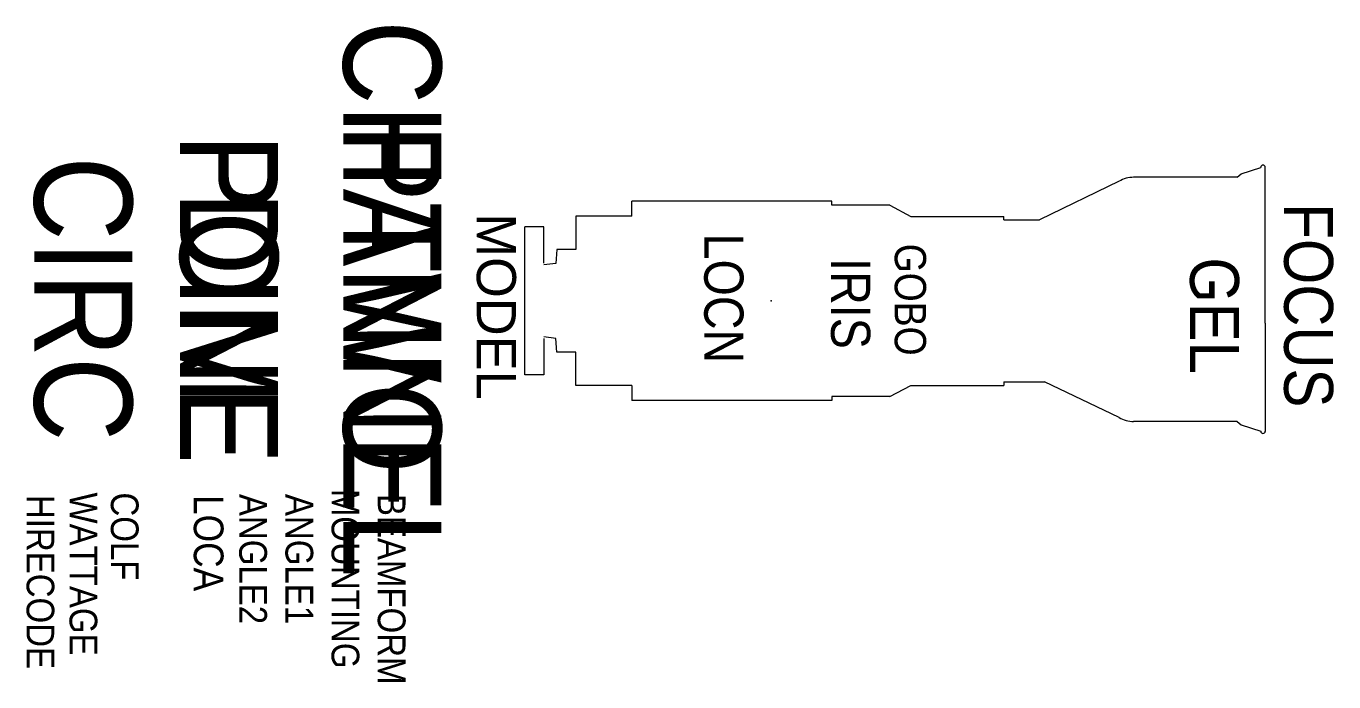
# Model space of a CAD drawing. Extents: x 3836 to 5172, y 209 to 878.
import ezdxf
from ezdxf.enums import TextEntityAlignment as Align

# ---------------------------------------------------------------- set-up
doc = ezdxf.new("R2010")
doc.units = 0
doc.header["$MEASUREMENT"] = 0
doc.layers.get('0').update_dxf_attribs({"linetype": 'CONTINUOUS'})
for name, color, linetype in [('CHANNEL', 3, 'CONTINUOUS'), ('CIRC', 6, 'CONTINUOUS'), ('DIMMER', 4, 'CONTINUOUS'), ('FOCUS', 30, 'CONTINUOUS'), ('GEL', 1, 'CONTINUOUS'), ('LANTERNS', 4, 'CONTINUOUS'), ('LOCATION', 7, 'CONTINUOUS'), ('MODEL', 6, 'CONTINUOUS'), ('PATCH', 5, 'CONTINUOUS'), ('PATCH2', 5, 'CONTINUOUS')]:
    doc.layers.add(name, color=color, linetype=linetype)

msp = doc.modelspace()

# ---------------------------------------------------------------- linework, layer by layer
for p, q in [((5073.1, 723.7), (4967.4, 723.7)), ((5073.1, 723.7), (5077.1, 727.1)), ((5077.1, 727.1), (5097.2, 733.8)), ((5101.8, 624.6), (5101.8, 733.8)), ((4952.5, 719.7), (4871.3, 680.2)), ((4659.1, 699.2), (4454.8, 699.2)), ((4454.8, 684), (4454.8, 699.2)), ((4659.1, 695.1), (4659.1, 699.2)), ((4718.5, 695.1), (4659.1, 695.1)), ((4718.5, 695.1), (4739.9, 683.8)), ((4397.8, 684), (4397.8, 649.9)), ((4454.8, 684), (4397.8, 684)), ((4739.9, 683.8), (4835, 683.8)), ((4835, 680.2), (4835, 683.8)), ((4345.5, 522), (4345.5, 673.1)), ((4365.1, 673.1), (4345.5, 673.1)), ((4365.1, 636), (4365.1, 673.1)), ((4835, 680.2), (4871.3, 680.2)), ((4378.5, 649.9), (4377.4, 635.8)), ((4397.8, 649.9), (4378.5, 649.9)), ((4377.4, 635.8), (4365.1, 634.2)), ((5101.8, 574.7), (5101.8, 624.6)), ((5101.8, 574.7), (5101.8, 464.3)), ((4377.4, 559.3), (4365.1, 560.9)), ((4365.1, 559.1), (4365.1, 522)), ((4378.5, 545.2), (4377.4, 559.3)), ((4397.8, 545.2), (4378.5, 545.2)), ((4397.8, 511.1), (4397.8, 545.2)), ((4365.1, 522), (4345.5, 522)), ((4454.8, 511.1), (4397.8, 511.1)), ((4454.8, 511.1), (4454.8, 495.9)), ((4718.5, 500), (4739.9, 511.3)), ((4739.9, 511.3), (4835, 511.3)), ((4835, 514.9), (4876.3, 514.9)), ((4835, 514.9), (4835, 511.3)), ((4952.5, 478.4), (4876.3, 514.9)), ((4659.1, 495.9), (4454.8, 495.9)), ((4718.5, 500), (4659.1, 500)), ((4659.1, 500), (4659.1, 495.9)), ((5073.1, 474.4), (4967.4, 474.4)), ((5073.1, 474.4), (5077.1, 470.9)), ((5077.1, 470.9), (5097.2, 464.5))]:
    msp.add_line(p, q)
for centre, radius, start, end in [((5099.5, 733.8), 2.33, 0, 180), ((4967.4, 693.9), 29.8, 90, 120.0686), ((4967.4, 504.2), 29.8, 239.9314, 270), ((5099.5, 464.5), 2.33, 180, 0)]:
    msp.add_arc(centre, radius, start, end)
msp.add_point((4597.4, 597.5))

# ---------------------------------------------------------------- texts
at = {"layer": 'CHANNEL', "width": 0.89}
msp.add_attdef('CHANNEL', text='', height=100, rotation=270, dxfattribs=at).set_placement((4160.3, 599.7, 0), align=Align.CENTER)
at = {"layer": 'CIRC', "width": 0.89}
msp.add_attdef('CIRC', text='', height=100, rotation=270, dxfattribs=at).set_placement((3844.7, 599.7, 0), align=Align.CENTER)
at = {"layer": 'DIMMER', "width": 0.89}
msp.add_attdef('DIM', text='', height=100, rotation=270, dxfattribs=at).set_placement((3993.6, 600.5, 0), align=Align.CENTER)
at = {"layer": 'FOCUS', "color": 30, "width": 0.89}
msp.add_attdef('FOCUS', text='', height=50, rotation=270, dxfattribs=at).set_placement((5121.1, 593, 0), align=Align.CENTER)
at = {"layer": 'GEL', "width": 0.89}
for tag, height, p in [('GOBO', 32, (4723.4, 598.8, 0)), ('GEL', 50, (5025, 582.4, 0))]:
    msp.add_attdef(tag, text='', height=height, rotation=270, dxfattribs=at).set_placement(p, align=Align.CENTER)
at = {"layer": 'LANTERNS', "color": 30, "width": 0.89}
msp.add_attdef('IRIS', text='', height=40, rotation=270, dxfattribs=at).set_placement((4678.4, 594.9, 0), align=Align.MIDDLE)
at = {"layer": 'LANTERNS', "color": 0, "width": 0.89, "flags": 1}
for tag, p, s, height in [('WATTAGE', (3880.7, 402, 0), '600', 28.3), ('MOUNTING', (4148.3, 405.7, 0), 'STANDARD HOOK CLAMP', 28.305), ('HIRECODE', (3836.8, 399.5, 0), '', 28.3), ('COLF', (3922.9, 402, 0), 'Y', 28.3), ('LOCA', (4007.6, 399.4, 0), '', 30.3), ('ANGLE2', (4054, 400.5, 0), '10', 28.3), ('ANGLE1', (4101.2, 400.5, 0), '10', 28.3), ('BEAMFORM', (4195.5, 400.5, 0), 'C', 28.3)]:
    msp.add_attdef(tag, p, s, height=height, rotation=270, dxfattribs=at)
at = {"layer": 'LOCATION', "width": 0.89}
msp.add_attdef('LOCN', text='', height=40, rotation=270, dxfattribs=at).set_placement((4528.9, 600.1), align=Align.CENTER)
at = {"layer": 'MODEL'}
msp.add_attdef('MODEL', text='S6-10', height=40, rotation=270, dxfattribs=at).set_placement((4296.6, 591.7, 0), align=Align.CENTER)
at = {"layer": 'PATCH', "width": 0.89}
msp.add_attdef('PONE', text='', height=100, rotation=270, dxfattribs=at).set_placement((3993.6, 599.7, 0), align=Align.CENTER)
at = {"layer": 'PATCH2', "width": 0.89}
msp.add_attdef('PTWO', text='', height=100, rotation=270, dxfattribs=at).set_placement((4160.3, 599.7, 0), align=Align.CENTER)

doc.saveas('drawing.dxf')
